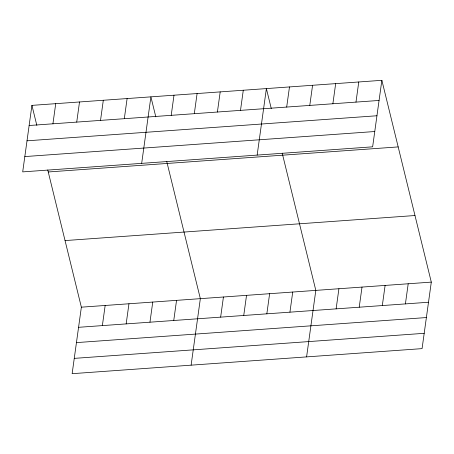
<?xml version="1.0" encoding="UTF-8"?>
<svg xmlns="http://www.w3.org/2000/svg" width="454" height="454" viewBox="0 0 454 454"><rect width="100%" height="100%" fill="white"/><g stroke="black" fill="none" stroke-linecap="round" stroke-linejoin="round"><path stroke-width="0.68" d="M31.928 105.373L22.7 171.884L372.638 146.824L381.865 80.318L31.928 105.373L36.825 125.355M52.931 123.806L55.723 103.671M76.726 122.103L79.518 101.968M100.521 120.401L103.313 100.266M47.755 169.972L81.362 307.176L72.135 373.682L422.072 348.627L431.3 282.116L381.865 80.318M124.317 118.693L127.109 98.558M102.366 325.603L105.163 305.468M141.676 163.361L150.904 96.855L155.801 116.837M126.161 323.901L128.959 303.766M171.209 115.339L174.001 95.204M149.956 322.198L152.754 302.063M194.306 113.682L197.098 93.547M173.751 320.496L176.549 300.361M217.398 112.03L220.196 91.895M191.117 365.164L200.345 298.658L166.732 161.454M240.495 110.373L243.287 90.244M220.644 317.136L223.436 297.001M257.157 155.092L266.385 88.587L271.276 108.568M243.741 315.485L246.533 295.35M286.684 107.07L289.482 86.935M266.839 313.827L269.631 293.693M309.781 105.413L312.579 85.278M289.93 312.176L292.728 292.041M332.878 103.762L335.671 83.627M306.592 356.895L315.819 290.384L282.212 153.185M355.976 102.105L358.768 81.975M336.125 308.868L338.917 288.733M359.222 307.216L362.014 287.081M382.313 305.559L385.111 285.424M405.411 303.908L408.203 283.773M29.135 125.508L379.067 100.453M27.013 140.814L376.945 115.759M24.822 156.579L374.76 131.524M48.243 171.97L398.175 146.914M65.053 240.58L414.984 215.525M81.362 307.176L431.3 282.116M78.57 327.311L428.508 302.25M76.448 342.611L426.385 317.556M74.257 358.376L424.195 333.321"/></g></svg>
